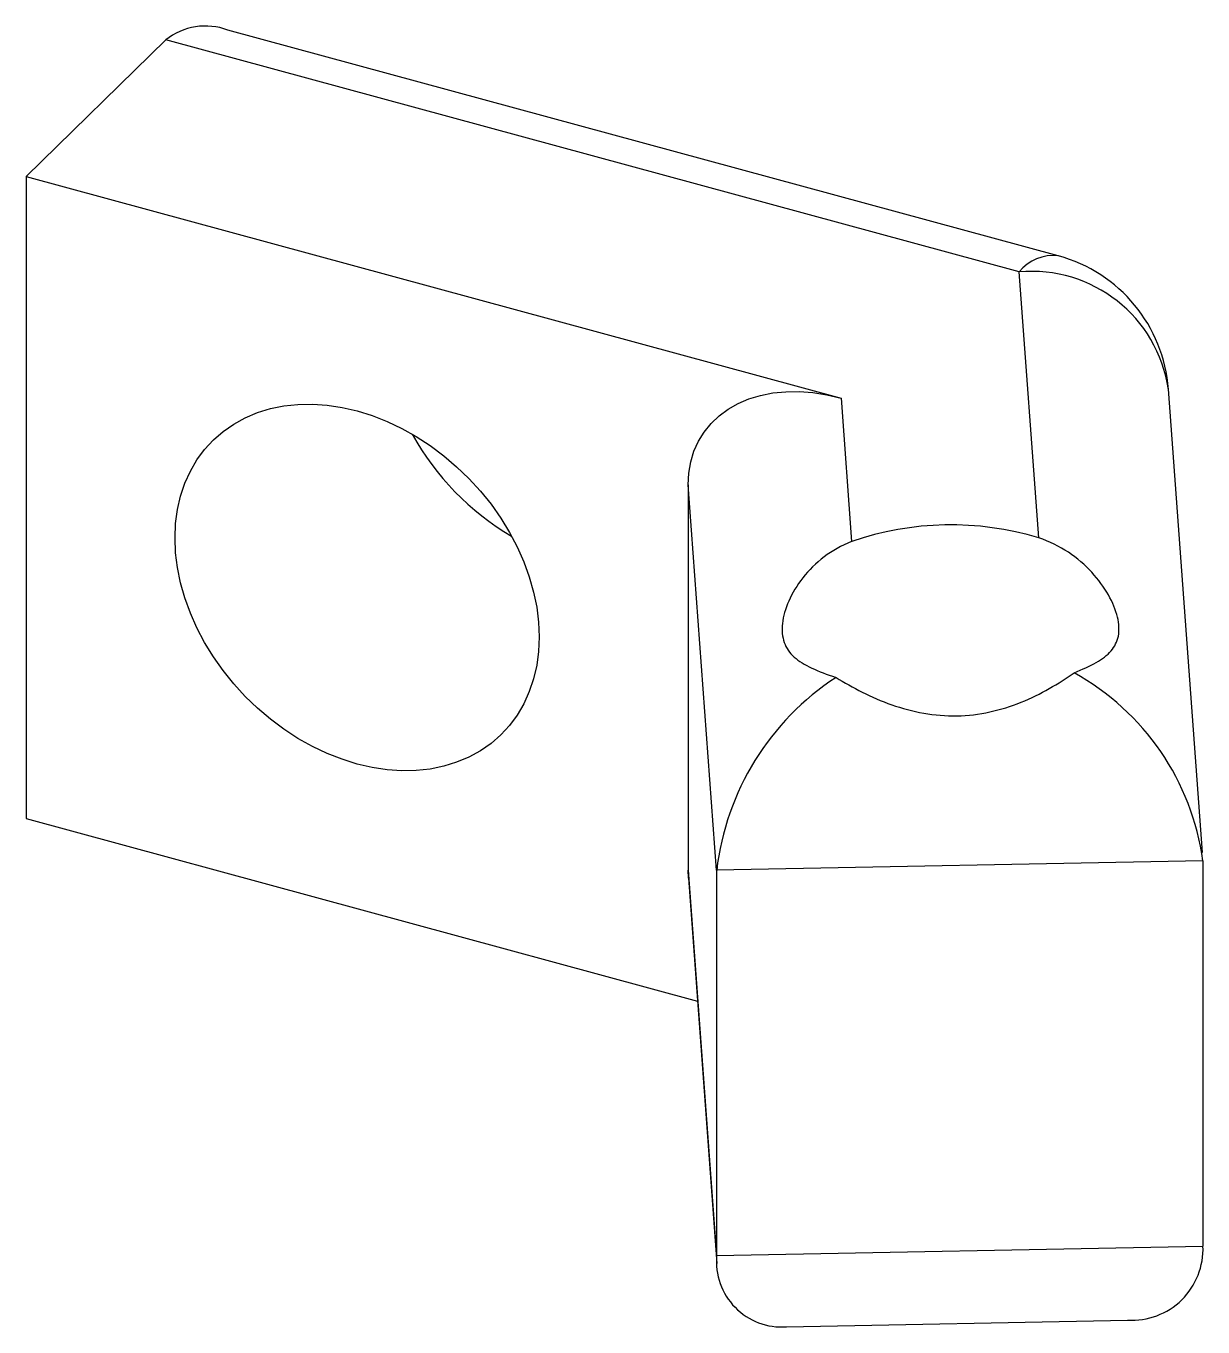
# Paper-space layout '_Триметрия' of a CAD drawing. Header units: millimetres. Extents: x -20.7 to -5, y -2.6 to 14.8.
import ezdxf

# ---------------------------------------------------------------- set-up
doc = ezdxf.new("R2010")
doc.units = ezdxf.units.MM

psp = doc.layouts.new('_Триметрия')

# ---------------------------------------------------------------- linework, layer by layer
at = {"color": 7, "linetype": 'Continuous', "lineweight": 25}
for p, q in [((-18.809, 14.608), (-20.676, 12.786)), ((-7.412, 11.511), (-18.809, 14.608)), ((-6.888, 11.726), (-17.979, 14.741)), ((-20.676, 12.786), (-9.789, 9.827)), ((-20.676, 12.786), (-20.676, 4.215)), ((-7.15, 7.96), (-7.412, 11.511)), ((-4.96, 3.759), (-5.417, 9.944)), ((-9.789, 9.827), (-9.648, 7.911)), ((-11.452, 3.522), (-11.832, 8.668)), ((-11.832, 8.668), (-11.832, 3.525)), ((-20.676, 4.215), (-11.707, 1.777)), ((-4.956, 3.649), (-11.452, 3.522)), ((-4.956, 3.649), (-4.956, -1.494)), ((-11.832, 3.525), (-11.452, -1.621)), ((-11.828, 3.416), (-11.832, 3.525)), ((-11.452, 3.522), (-11.452, -1.621)), ((-11.828, 3.416), (-11.448, -1.728)), ((-11.452, -1.621), (-4.956, -1.494)), ((-10.52, -2.573), (-5.962, -2.483))]:
    psp.add_line(p, q, dxfattribs=at)
at = {"color": 7, "linetype": 'Continuous', "lineweight": 25, "flags": 128}
for points in [[(-11.832, 8.668), (-11.823, 8.824), (-11.797, 8.974), (-11.754, 9.116), (-11.694, 9.25), (-11.618, 9.374), (-11.526, 9.488), (-11.419, 9.589), (-11.299, 9.678), (-11.165, 9.754), (-11.02, 9.816), (-10.865, 9.863), (-10.7, 9.895), (-10.527, 9.912), (-10.348, 9.914), (-10.165, 9.9), (-9.978, 9.871), (-9.789, 9.827)], [(-18.686, 7.96), (-18.678, 8.152), (-18.653, 8.339), (-18.612, 8.518), (-18.554, 8.689), (-18.481, 8.851), (-18.393, 9.002), (-18.29, 9.141), (-18.173, 9.268), (-18.043, 9.381), (-17.901, 9.48), (-17.748, 9.565), (-17.584, 9.633), (-17.412, 9.686), (-17.231, 9.723), (-17.044, 9.743), (-16.851, 9.746), (-16.654, 9.732), (-16.455, 9.702), (-16.254, 9.656), (-16.053, 9.593), (-15.854, 9.515), (-15.657, 9.421), (-15.464, 9.313), (-15.277, 9.192), (-15.096, 9.057), (-14.924, 8.91), (-14.76, 8.753), (-14.607, 8.585), (-14.465, 8.409), (-14.335, 8.225), (-14.218, 8.034), (-14.115, 7.839), (-14.027, 7.64), (-13.954, 7.439), (-13.896, 7.236), (-13.855, 7.035), (-13.83, 6.834), (-13.822, 6.638), (-13.83, 6.445), (-13.855, 6.259), (-13.896, 6.079), (-13.954, 5.908), (-14.027, 5.746), (-14.115, 5.595), (-14.218, 5.456), (-14.335, 5.329), (-14.465, 5.216), (-14.607, 5.117), (-14.76, 5.032), (-14.924, 4.964), (-15.096, 4.911), (-15.277, 4.874), (-15.464, 4.854), (-15.657, 4.851), (-15.854, 4.865), (-16.053, 4.895), (-16.254, 4.941), (-16.455, 5.004), (-16.654, 5.082), (-16.851, 5.176), (-17.044, 5.284), (-17.231, 5.405), (-17.412, 5.54), (-17.584, 5.687), (-17.748, 5.844), (-17.901, 6.012), (-18.043, 6.188), (-18.173, 6.372), (-18.29, 6.563), (-18.393, 6.758), (-18.481, 6.957), (-18.554, 7.158), (-18.612, 7.361), (-18.653, 7.563), (-18.678, 7.763), (-18.686, 7.96)]]:
    psp.add_lwpolyline(points, dxfattribs=at)
at = {"color": 7, "linetype": 'Continuous', "lineweight": 25}
for centre, radius, start, end in [((-18.277, 13.939), 0.855, 69.6186, 128.5255), ((-6.955, 11.145), 0.585, 83.371, 141.3283), ((-7.412, 9.796), 2, 4.2271, 74.7955), ((-7.243, 9.672), 1.846, 8.4529, 95.2411), ((-12.395, 11.065), 3.565, 208.8509, 239.7592), ((-8.323, 4.086), 4.048, 73.1458, 109.1005), ((-7.908, 3.109), 3.567, 123.1101, 173.3613), ((-8.322, 3.187), 3.397, 7.8141, 61.0448), ((-5.906, -1.534), 0.951, 266.6402, 2.4251), ((-10.581, -1.701), 0.874, 174.7744, 274.0394)]:
    psp.add_arc(centre, radius, start, end, dxfattribs=at)
for points, knots in [([(-9.648, 7.911), (-9.785, 7.86), (-9.907, 7.789), (-10.125, 7.624), (-10.221, 7.528), (-10.379, 7.327), (-10.443, 7.221), (-10.535, 7.013), (-10.563, 6.913), (-10.583, 6.726), (-10.575, 6.639), (-10.522, 6.49), (-10.477, 6.426), (-10.291, 6.258), (-10.103, 6.179), (-9.857, 6.097)], [0, 0, 0, 0, 0.125, 0.125, 0.25, 0.25, 0.375, 0.375, 0.5, 0.5, 0.625, 0.625, 0.75, 0.75, 1, 1, 1, 1]), ([(-6.677, 6.159), (-6.563, 6.205), (-6.466, 6.249), (-6.301, 6.343), (-6.233, 6.394), (-6.134, 6.509), (-6.101, 6.574), (-6.071, 6.726), (-6.076, 6.811), (-6.12, 6.996), (-6.162, 7.098), (-6.277, 7.301), (-6.352, 7.404), (-6.532, 7.599), (-6.635, 7.69), (-6.872, 7.847), (-7.006, 7.914), (-7.15, 7.96)], [0, 0, 0, 0, 0.125, 0.125, 0.25, 0.25, 0.375, 0.375, 0.5, 0.5, 0.625, 0.625, 0.75, 0.75, 0.875, 0.875, 1, 1, 1, 1]), ([(-9.857, 6.097), (-9.748, 6.029), (-9.631, 5.963), (-9.383, 5.839), (-9.251, 5.781), (-8.837, 5.636), (-8.539, 5.579), (-8.095, 5.587), (-7.945, 5.606), (-7.658, 5.668), (-7.52, 5.712), (-7.252, 5.82), (-7.126, 5.882), (-6.89, 6.016), (-6.778, 6.088), (-6.677, 6.159)], [0, 0, 0, 0, 0.125, 0.125, 0.25, 0.25, 0.5, 0.5, 0.625, 0.625, 0.75, 0.75, 0.875, 0.875, 1, 1, 1, 1])]:
    psp.add_open_spline(points, degree=3, knots=knots, dxfattribs=at)

doc.saveas('drawing.dxf')
